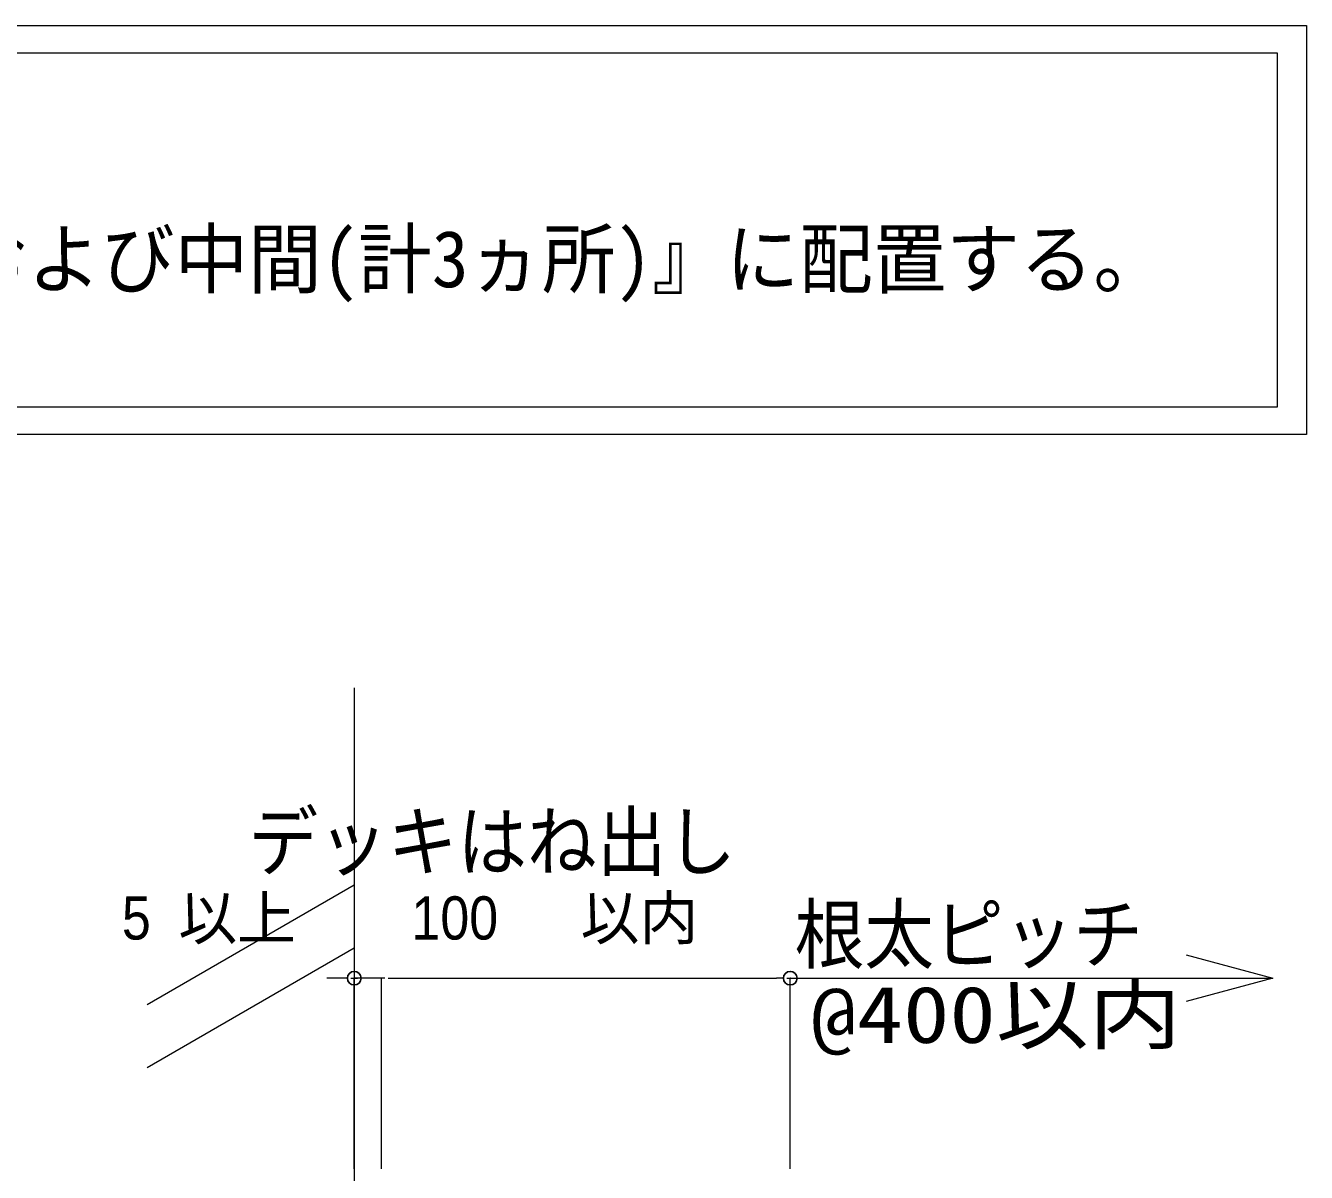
# Model space of a CAD drawing. Units: millimetres, scale not verified. Extents: x -4750 to 4750, y -3000 to 3000.
# Drawn here: x -1455 to -1220, y 543.6 to 754 of the extents above; entities that cross this region are included whole.
import ezdxf
from ezdxf.enums import TextEntityAlignment as Align

# ---------------------------------------------------------------- set-up
doc = ezdxf.new("R2010")
doc.units = ezdxf.units.MM
doc.header["$LTSCALE"] = 5
doc.header["$PDMODE"] = 32
doc.header["$PDSIZE"] = 2.5
for name, color, linetype, lineweight in [('0-0_デッキ', 7, 'Continuous', 9), ('0-3_一般', 7, 'Continuous', 9), ('0-4_0', 7, 'Continuous', 9), ('0-6_文字', 7, 'Continuous', 9), ('0-7_寸法', 7, 'Continuous', 9)]:
    doc.layers.add(name, color=color, linetype=linetype, lineweight=lineweight)
doc.layers.add('0-9_Defpoints', color=7, linetype='Continuous')
doc.styles.add('Osaka', font='')
doc.styles.add('ＭＳ ゴシック', font='')
doc.styles.get('Osaka').set_extended_font_data('Osaka')
doc.styles.get('ＭＳ ゴシック').set_extended_font_data('MS Gothic')

# ---------------------------------------------------------------- blocks, each defined once
blk = doc.blocks.new('_DOT')
at = {"layer": '0-4_0'}
for p, q in [((-10, 0), (-20, 0)), ((-5, 0), (5, 0))]:
    blk.add_line(p, q, dxfattribs=at)

msp = doc.modelspace()

# ---------------------------------------------------------------- linework, layer by layer
at = {"layer": '0-0_デッキ'}
for points in [[(-1693.005, 753.965), (-1220.005, 753.965), (-1220.005, 678.965), (-1693.005, 678.965)], [(-1688.005, 748.965), (-1225.339, 748.965), (-1225.339, 683.965), (-1688.005, 683.965)]]:
    msp.add_lwpolyline(points, close=True, dxfattribs=at)
at = {"layer": '0-3_一般'}
msp.add_line((-1394.705, 632.512), (-1394.705, 440.193), dxfattribs=at)
at = {"layer": '0-3_一般', "color": 134}
for p, q in [((-1394.705, 596.28), (-1432.705, 574.341)), ((-1394.705, 584.733), (-1432.705, 562.794))]:
    msp.add_line(p, q, dxfattribs=at)
at = {"layer": '0-7_寸法'}
for p, q in [((-1397.208, 579.236), (-1399.712, 579.236)), ((-1394.705, 544.236), (-1394.705, 579.236)), ((-1389.705, 579.236), (-1394.705, 579.236)), ((-1389.705, 544.236), (-1389.705, 579.236)), ((-1389.705, 544.236), (-1389.705, 579.236)), ((-1387.201, 579.236), (-1317.208, 579.236)), ((-1387.201, 579.236), (-1384.697, 579.236)), ((-1314.705, 544.236), (-1314.705, 579.236)), ((-1314.705, 579.236), (-1226.185, 579.236))]:
    msp.add_line(p, q, dxfattribs=at)
msp.add_lwpolyline([(-1242.06, 583.49), (-1226.185, 579.236), (-1242.06, 574.982)], dxfattribs=at)
at = {"layer": '0-9_Defpoints'}
for p in [(-1394.705, 579.236), (-1314.705, 579.236)]:
    msp.add_point(p, dxfattribs=at)

# ---------------------------------------------------------------- block references
at = {"layer": '0-7_寸法', "xscale": 0.1251862, "yscale": 0.1251862}
for p in [(-1394.705, 579.236), (-1314.705, 579.236)]:
    msp.add_blockref('_DOT', p, dxfattribs=at)
at = {"layer": '0-7_寸法', "xscale": 0.1251862, "yscale": 0.1251862, "rotation": 180}
msp.add_blockref('_DOT', (-1389.705, 579.236), dxfattribs=at)
msp.add_blockref('_DOT', (-1389.705, 579.236), dxfattribs=at)

# ---------------------------------------------------------------- texts
at = {"layer": '0-6_文字', "style": 'ＭＳ ゴシック', "width": 0.95}
msp.add_text('\u3000\u3000また根太長さに対して、『両端および中間(計3ヵ所)』に配置する。', height=10.41, dxfattribs=at).set_placement((-1683.95, 702.853), align=Align.BOTTOM_LEFT)
at = {"layer": '0-7_寸法'}
for s, height, style, width, p in [('デッキはね出し', 10.41, 'ＭＳ ゴシック', 0.9, (-1414.113, 595.987)), ('5', 7.918, 'Osaka', 0.9, (-1437.325, 583.948)), ('100', 7.918, 'Osaka', 0.9, (-1384.2, 583.948)), ('根太ピッチ', 10.41, 'ＭＳ ゴシック', 0.9, (-1313.88, 578.976)), ('@400以内', 10.41, 'ＭＳ ゴシック', 1.2, (-1310.992, 564.236))]:
    msp.add_text(s, height=height, dxfattribs=dict(at, style=style, width=width)).set_placement(p, align=Align.BOTTOM_LEFT)
at = {"layer": '0-7_寸法', "style": 'Osaka'}
for s, p in [('以上', (-1426.983, 583.948)), ('以内', (-1353.174, 583.948))]:
    msp.add_text(s, height=7.918, dxfattribs=at).set_placement(p, align=Align.BOTTOM_LEFT)

doc.saveas('drawing.dxf')
